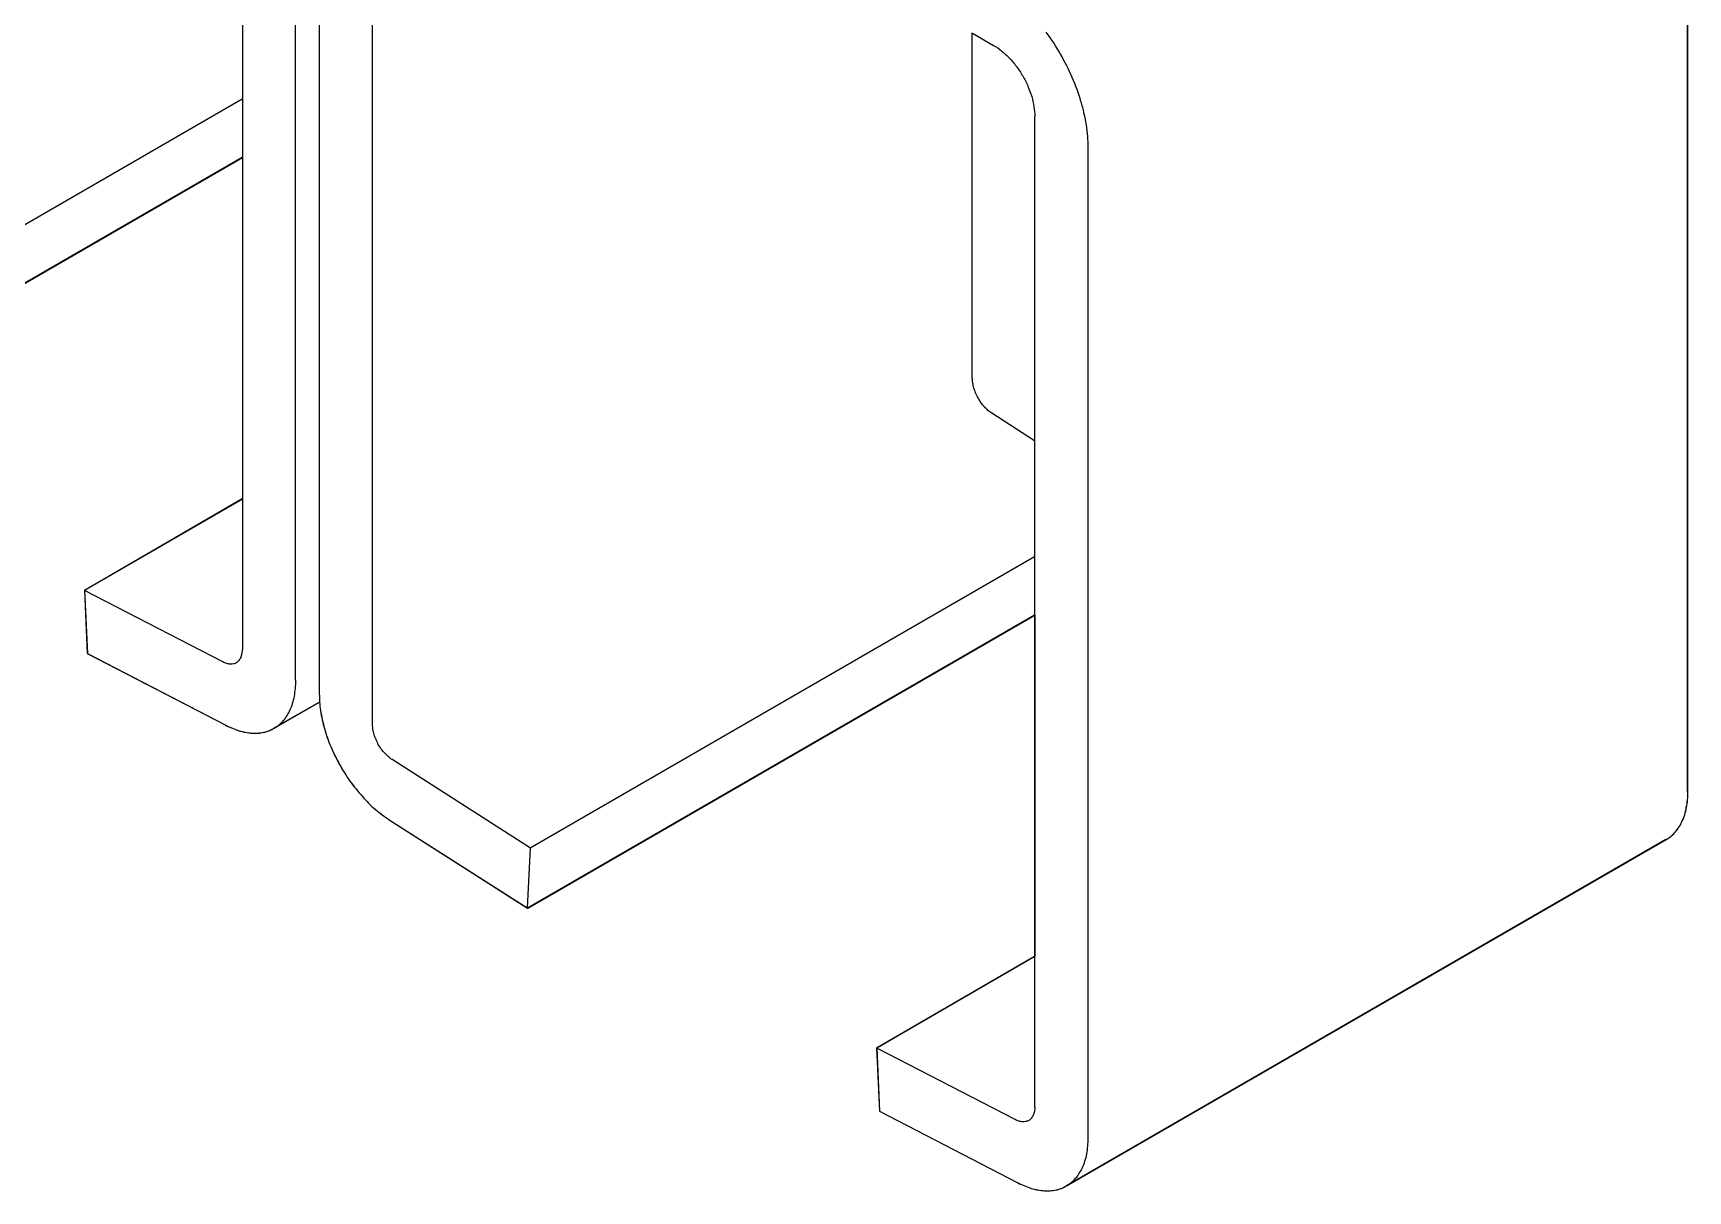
# Model space of a CAD drawing. Extents: x 36 to 576, y 36 to 756.
# Drawn here: x 78.23 to 118.3, y 577.11 to 605.13 of the extents above; entities that cross this region are included whole.
import ezdxf

# ---------------------------------------------------------------- set-up
doc = ezdxf.new("R2010")
doc.units = 0
doc.layers.add('51h-51hbc-double-box-rail-bracket_techdrawing', color=7, linetype='CONTINUOUS')

msp = doc.modelspace()

# ---------------------------------------------------------------- linework, layer by layer
at = {"layer": '51h-51hbc-double-box-rail-bracket_techdrawing', "color": 1}
for points in [[(83.296998, 614.188985), (83.296998, 590.210985)], [(84.586998, 589.468985), (84.586998, 613.446985)], [(85.156998, 613.116985), (85.156998, 589.139985)], [(86.446998, 588.396985), (86.446998, 612.366985)], [(118.297997, 586.776985), (118.297997, 610.754985)], [(118.302997, 586.775985), (118.302997, 610.753985)], [(100.973997, 596.781985), (100.973997, 605.136985)], [(100.975997, 605.128985), (101.485997, 604.835985)], [(83.295998, 603.531985), (71.085998, 596.481985)], [(102.480997, 603.111985), (102.480997, 579.134986)], [(103.778997, 578.391986), (103.778997, 602.368985)], [(67.669998, 597.171985), (71.022998, 595.033985), (83.299998, 602.120985), (83.299998, 593.855985), (79.474998, 591.643985), (79.542998, 590.113985), (82.894998, 588.380985)], [(83.295998, 602.121985), (71.018998, 595.034985)], [(102.482997, 595.266985), (101.447997, 595.933985)], [(83.294998, 593.856985), (79.469998, 591.643985)], [(102.479997, 592.453985), (90.269998, 585.403985)], [(79.471998, 591.643985), (79.538998, 590.113985)], [(82.826998, 589.911985), (79.474998, 591.643985)], [(86.855998, 586.093985), (90.207998, 583.955985), (102.484997, 591.043985), (102.484997, 582.778985), (98.659998, 580.565985), (98.727998, 579.035986), (102.079997, 577.303986)], [(102.479997, 591.043985), (90.202998, 583.955985)], [(79.541998, 590.113985), (82.894998, 588.381985)], [(85.169998, 588.943985), (85.161998, 588.935985), (84.059998, 588.305985)], [(84.064998, 588.305985), (85.167998, 588.935985)], [(83.527998, 588.186985), (83.670998, 588.186985)], [(83.532998, 588.185985), (83.674998, 588.185985)], [(90.273998, 585.403985), (86.920998, 587.548985)], [(86.853998, 586.093985), (90.205998, 583.955985)], [(117.772997, 585.613985), (103.252997, 577.228986)], [(103.257997, 577.228986), (117.777997, 585.613985)], [(90.203998, 583.956985), (90.271998, 585.404985)], [(102.479997, 582.778985), (98.654998, 580.566985)], [(98.655998, 580.566985), (98.723998, 579.036986)], [(102.011997, 578.833986), (98.659998, 580.566985)], [(98.726998, 579.036986), (102.078997, 577.303986)], [(102.717997, 577.108986), (102.859997, 577.108986)], [(102.717997, 577.108986), (102.860997, 577.108986)]]:
    msp.add_lwpolyline(points, dxfattribs=at)
at = {"layer": '51h-51hbc-double-box-rail-bracket_techdrawing', "color": 7}
for points in [[(118.302997, 586.775985), (118.302997, 610.753985)], [(67.669998, 597.171985), (71.022998, 595.033985), (83.299998, 602.120985), (83.299998, 593.855985), (79.474998, 591.643985), (79.542998, 590.113985), (82.894998, 588.380985)], [(86.855998, 586.093985), (90.207998, 583.955985), (102.484997, 591.043985), (102.484997, 582.778985), (98.659998, 580.565985), (98.727998, 579.035986), (102.079997, 577.303986)], [(84.064998, 588.305985), (85.167998, 588.935985)], [(83.532998, 588.185985), (83.674998, 588.185985)], [(103.257997, 577.228986), (117.777997, 585.613985)], [(102.717997, 577.108986), (102.859997, 577.108986)]]:
    msp.add_lwpolyline(points, dxfattribs=at)
at = {"layer": '51h-51hbc-double-box-rail-bracket_techdrawing', "color": 1}
for points in [[(103.108997, 604.626985), (103.003997, 604.806985), (102.890997, 604.985985), (102.763997, 605.151985)], [(101.488997, 604.836985), (101.556997, 604.798985), (101.623997, 604.754985), (101.683997, 604.701985)], [(101.683997, 604.701985), (101.750997, 604.649985), (101.810997, 604.589985), (101.871997, 604.529985)], [(101.871997, 604.529985), (101.931997, 604.469985), (101.991997, 604.393985), (102.043997, 604.326985)], [(103.393997, 604.055985), (103.310997, 604.251985), (103.213997, 604.438985), (103.108997, 604.626985)], [(102.043997, 604.326985), (102.095997, 604.251985), (102.148997, 604.176985), (102.193997, 604.094985)], [(102.193997, 604.094985), (102.238997, 604.018985), (102.283997, 603.936985), (102.321997, 603.846985)], [(103.603997, 603.478985), (103.551997, 603.673985), (103.476997, 603.868985), (103.393997, 604.055985)], [(102.321997, 603.846985), (102.351997, 603.764985), (102.388997, 603.681985), (102.411997, 603.599985)], [(102.411997, 603.599985), (102.433997, 603.516985), (102.455997, 603.434985), (102.463997, 603.351985)], [(102.463997, 603.351985), (102.478997, 603.268985), (102.485997, 603.194985), (102.485997, 603.111985)], [(103.678997, 603.193985), (103.663997, 603.283985), (103.633997, 603.381985), (103.603997, 603.478985)], [(103.738997, 602.908985), (103.723997, 602.998985), (103.700997, 603.096985), (103.678997, 603.193985)], [(103.768997, 602.631985), (103.761997, 602.721985), (103.753997, 602.818985), (103.738997, 602.908985)], [(103.783997, 602.368985), (103.783997, 602.451985), (103.776997, 602.541985), (103.768997, 602.631985)], [(100.985997, 596.661985), (100.978997, 596.698985), (100.978997, 596.735985), (100.978997, 596.781985)], [(101.008997, 596.541985), (101.000997, 596.585985), (100.993997, 596.623985), (100.985997, 596.661985)], [(101.053997, 596.421985), (101.038997, 596.458985), (101.023997, 596.503985), (101.008997, 596.541985)], [(101.113997, 596.300985), (101.090997, 596.338985), (101.068997, 596.383985), (101.053997, 596.421985)], [(101.180997, 596.188985), (101.158997, 596.226985), (101.135997, 596.263985), (101.113997, 596.300985)], [(101.263997, 596.091985), (101.233997, 596.120985), (101.210997, 596.150985), (101.180997, 596.188985)], [(101.353997, 596.001985), (101.323997, 596.031985), (101.293997, 596.053985), (101.263997, 596.091985)], [(101.450997, 595.933985), (101.413997, 595.948985), (101.383997, 595.978985), (101.353997, 596.001985)], [(82.917998, 589.873985), (82.887998, 589.880985), (82.857998, 589.895985), (82.827998, 589.910985)], [(83.181998, 589.911985), (83.166998, 589.904985), (83.159998, 589.896985), (83.144998, 589.889985)], [(83.211998, 589.941985), (83.196998, 589.934985), (83.189998, 589.926985), (83.181998, 589.911985)], [(83.256998, 590.016985), (83.241998, 589.986985), (83.226998, 589.964985), (83.211998, 589.941985)], [(83.279998, 590.106985), (83.279998, 590.076985), (83.264998, 590.046985), (83.256998, 590.016985)], [(83.294998, 590.211985), (83.294998, 590.181985), (83.286998, 590.143985), (83.279998, 590.106985)], [(83.000998, 589.858985), (82.970998, 589.858985), (82.948998, 589.865985), (82.917998, 589.873985)], [(83.082998, 589.865985), (83.052998, 589.858985), (83.030998, 589.858985), (83.000998, 589.858985)], [(83.120998, 589.873985), (83.105998, 589.873985), (83.097998, 589.865985), (83.082998, 589.865985)], [(83.150998, 589.888985), (83.142998, 589.880985), (83.127998, 589.880985), (83.120998, 589.873985)], [(84.559998, 589.079985), (84.567998, 589.146985), (84.574998, 589.206985), (84.582998, 589.266985)], [(84.582998, 589.266985), (84.589998, 589.333985), (84.589998, 589.401985), (84.589998, 589.469985)], [(85.160998, 589.138985), (85.160998, 589.070985), (85.160998, 589.003985), (85.167998, 588.935985)], [(84.379998, 588.613985), (84.409998, 588.659985), (84.432998, 588.704985), (84.454998, 588.756985)], [(84.454998, 588.756985), (84.477998, 588.801985), (84.499998, 588.854985), (84.514998, 588.906985)], [(84.514998, 588.906985), (84.529998, 588.966985), (84.544998, 589.026985), (84.559998, 589.079985)], [(85.167998, 588.935985), (85.167998, 588.868985), (85.182998, 588.800985), (85.189998, 588.733985)], [(85.167998, 588.935985), (85.167998, 588.868985), (85.183998, 588.800985), (85.190998, 588.733985)], [(85.189998, 588.733985), (85.212998, 588.583985), (85.242998, 588.440985), (85.287998, 588.298985)], [(85.190998, 588.733985), (85.213998, 588.583985), (85.243998, 588.440985), (85.288998, 588.298985)], [(82.890998, 588.381985), (82.943998, 588.351985), (82.995998, 588.329985), (83.055998, 588.306985)], [(82.894998, 588.380985), (82.947998, 588.350985), (82.999998, 588.328985), (83.059998, 588.305985)], [(83.055998, 588.306985), (83.107998, 588.283985), (83.160998, 588.261985), (83.212998, 588.246985)], [(83.059998, 588.305985), (83.112998, 588.283985), (83.165998, 588.260985), (83.217998, 588.245985)], [(83.940998, 588.246985), (83.985998, 588.261985), (84.022998, 588.283985), (84.060998, 588.306985)], [(83.944998, 588.245985), (83.989998, 588.260985), (84.027998, 588.283985), (84.064998, 588.305985)], [(84.064998, 588.306985), (84.109998, 588.329985), (84.147998, 588.359985), (84.184998, 588.389985)], [(84.184998, 588.389985), (84.222998, 588.419985), (84.259998, 588.456985), (84.289998, 588.493985)], [(84.289998, 588.493985), (84.326998, 588.531985), (84.356998, 588.569985), (84.379998, 588.613985)], [(85.287998, 588.298985), (85.324998, 588.148985), (85.377998, 588.005985), (85.437998, 587.863985)], [(85.288998, 588.298985), (85.325998, 588.148985), (85.377998, 588.005985), (85.437998, 587.863985)], [(86.458998, 588.276985), (86.458998, 588.313985), (86.450998, 588.351985), (86.450998, 588.396985)], [(83.212998, 588.246985), (83.265998, 588.231985), (83.318998, 588.216985), (83.370998, 588.208985)], [(83.217998, 588.245985), (83.269998, 588.230985), (83.322998, 588.215985), (83.374998, 588.208985)], [(83.370998, 588.208985), (83.423998, 588.201985), (83.475998, 588.194985), (83.527998, 588.186985)], [(83.374998, 588.208985), (83.427998, 588.200985), (83.479998, 588.193985), (83.532998, 588.185985)], [(83.670998, 588.186985), (83.715998, 588.194985), (83.768998, 588.201985), (83.813998, 588.208985)], [(83.674998, 588.185985), (83.719998, 588.193985), (83.772998, 588.200985), (83.817998, 588.208985)], [(83.813998, 588.208985), (83.857998, 588.216985), (83.902998, 588.231985), (83.940998, 588.246985)], [(83.817998, 588.208985), (83.862998, 588.215985), (83.907998, 588.230985), (83.944998, 588.245985)], [(86.488998, 588.156985), (86.473998, 588.201985), (86.465998, 588.238985), (86.458998, 588.276985)], [(86.533998, 588.036985), (86.511998, 588.073985), (86.503998, 588.118985), (86.488998, 588.156985)], [(86.586998, 587.916985), (86.571998, 587.953985), (86.548998, 587.998985), (86.533998, 588.036985)], [(86.661998, 587.803985), (86.638998, 587.841985), (86.608998, 587.878985), (86.586998, 587.916985)], [(85.437998, 587.863985), (85.504998, 587.713985), (85.572998, 587.570985), (85.647998, 587.428985)], [(85.437998, 587.863985), (85.505998, 587.713985), (85.573998, 587.570985), (85.648998, 587.428985)], [(86.743998, 587.706985), (86.713998, 587.735985), (86.683998, 587.773985), (86.661998, 587.803985)], [(86.833998, 587.616985), (86.795998, 587.646985), (86.773998, 587.676985), (86.743998, 587.706985)], [(86.923998, 587.548985), (86.893998, 587.563985), (86.863998, 587.593985), (86.833998, 587.616985)], [(85.647998, 587.428985), (85.729998, 587.293985), (85.812998, 587.158985), (85.902998, 587.023985)], [(85.648998, 587.428985), (85.730998, 587.293985), (85.812998, 587.158985), (85.902998, 587.023985)], [(85.902998, 587.023985), (85.999998, 586.895985), (86.097998, 586.775985), (86.202998, 586.655985)], [(85.902998, 587.023985), (86.000998, 586.895985), (86.097998, 586.775985), (86.202998, 586.655985)], [(118.294997, 586.573985), (118.302997, 586.641985), (118.302997, 586.708985), (118.302997, 586.775985)], [(118.296997, 586.573985), (118.303997, 586.641985), (118.303997, 586.708985), (118.303997, 586.776985)], [(86.202998, 586.655985), (86.299998, 586.550985), (86.404998, 586.438985), (86.517998, 586.340985)], [(86.202998, 586.655985), (86.300998, 586.550985), (86.405998, 586.438985), (86.517998, 586.340985)], [(86.517998, 586.340985), (86.577998, 586.296985), (86.629998, 586.250985), (86.689998, 586.205985)], [(86.517998, 586.340985), (86.577998, 586.296985), (86.630998, 586.250985), (86.690998, 586.205985)], [(118.227997, 586.213985), (118.242997, 586.273985), (118.257997, 586.333985), (118.264997, 586.385985)], [(118.228997, 586.213985), (118.243997, 586.273985), (118.258997, 586.333985), (118.266997, 586.386985)], [(118.264997, 586.385985), (118.279997, 586.453985), (118.287997, 586.513985), (118.294997, 586.573985)], [(118.266997, 586.386985), (118.281997, 586.453985), (118.288997, 586.513985), (118.296997, 586.573985)], [(86.689998, 586.205985), (86.742998, 586.168985), (86.794998, 586.130985), (86.855998, 586.093985)], [(86.690998, 586.205985), (86.743998, 586.168985), (86.795998, 586.130985), (86.855998, 586.093985)], [(118.002997, 585.800985), (118.032997, 585.838985), (118.062997, 585.875985), (118.092997, 585.921985)], [(118.003997, 585.800985), (118.033997, 585.838985), (118.063997, 585.876985), (118.093997, 585.921985)], [(118.092997, 585.921985), (118.122997, 585.965985), (118.144997, 586.010985), (118.167997, 586.063985)], [(118.093997, 585.921985), (118.123997, 585.966985), (118.146997, 586.011985), (118.168997, 586.063985)], [(118.167997, 586.063985), (118.189997, 586.108985), (118.212997, 586.160985), (118.227997, 586.213985)], [(118.168997, 586.063985), (118.191997, 586.108985), (118.213997, 586.161985), (118.228997, 586.213985)], [(117.777997, 585.613985), (117.822997, 585.635985), (117.859997, 585.665985), (117.897997, 585.695985)], [(117.778997, 585.613985), (117.823997, 585.636985), (117.861997, 585.666985), (117.898997, 585.696985)], [(117.897997, 585.695985), (117.934997, 585.725985), (117.964997, 585.763985), (118.002997, 585.800985)], [(117.898997, 585.696985), (117.936997, 585.726985), (117.965997, 585.763985), (118.003997, 585.800985)], [(102.485997, 579.133986), (102.485997, 579.103986), (102.485997, 579.065986), (102.478997, 579.028986)], [(102.103997, 578.796986), (102.073997, 578.803986), (102.043997, 578.819986), (102.013997, 578.833986)], [(102.193997, 578.781986), (102.163997, 578.781986), (102.133997, 578.789986), (102.103997, 578.796986)], [(102.268997, 578.789986), (102.246997, 578.781986), (102.215997, 578.781986), (102.193997, 578.781986)], [(102.306997, 578.796986), (102.298997, 578.796986), (102.283997, 578.789986), (102.268997, 578.789986)], [(102.343997, 578.811986), (102.328997, 578.811986), (102.321997, 578.803986), (102.306997, 578.796986)], [(102.372997, 578.833986), (102.365997, 578.826986), (102.350997, 578.818986), (102.342997, 578.810986)], [(102.402997, 578.863986), (102.395997, 578.856986), (102.380997, 578.848986), (102.372997, 578.833986)], [(102.448997, 578.938986), (102.433997, 578.908986), (102.418997, 578.886986), (102.402997, 578.863986)], [(102.478997, 579.028986), (102.470997, 578.998986), (102.463997, 578.968986), (102.448997, 578.938986)], [(103.768997, 578.188986), (103.776997, 578.255986), (103.783997, 578.323986), (103.783997, 578.391986)], [(103.700997, 577.828986), (103.723997, 577.888986), (103.738997, 577.948986), (103.746997, 578.000986)], [(103.746997, 578.000986), (103.761997, 578.068986), (103.768997, 578.128986), (103.768997, 578.188986)], [(103.475997, 577.415986), (103.513997, 577.453986), (103.543997, 577.490986), (103.565997, 577.535986)], [(103.565997, 577.535986), (103.595997, 577.580986), (103.625997, 577.625986), (103.640997, 577.678986)], [(103.640997, 577.678986), (103.670997, 577.723986), (103.685997, 577.775986), (103.700997, 577.828986)], [(102.079997, 577.303986), (102.132997, 577.273986), (102.192997, 577.250986), (102.245997, 577.228986)], [(102.080997, 577.303986), (102.133997, 577.273986), (102.193997, 577.251986), (102.245997, 577.228986)], [(102.245997, 577.228986), (102.297997, 577.205986), (102.349997, 577.183986), (102.402997, 577.168986)], [(102.245997, 577.228986), (102.297997, 577.205986), (102.350997, 577.183986), (102.402997, 577.168986)], [(102.402997, 577.168986), (102.454997, 577.153986), (102.507997, 577.138986), (102.559997, 577.130986)], [(102.402997, 577.168986), (102.455997, 577.153986), (102.508997, 577.138986), (102.560997, 577.131986)], [(102.559997, 577.130986), (102.612997, 577.123986), (102.665997, 577.115986), (102.717997, 577.108986)], [(102.560997, 577.131986), (102.613997, 577.123986), (102.665997, 577.116986), (102.717997, 577.108986)], [(102.859997, 577.108986), (102.912997, 577.115986), (102.957997, 577.123986), (103.002997, 577.130986)], [(102.860997, 577.108986), (102.913997, 577.116986), (102.958997, 577.123986), (103.003997, 577.131986)], [(103.002997, 577.130986), (103.047997, 577.138986), (103.092997, 577.153986), (103.129997, 577.168986)], [(103.003997, 577.131986), (103.047997, 577.138986), (103.092997, 577.153986), (103.130997, 577.168986)], [(103.129997, 577.168986), (103.174997, 577.183986), (103.212997, 577.205986), (103.257997, 577.228986)], [(103.130997, 577.168986), (103.175997, 577.183986), (103.213997, 577.205986), (103.258997, 577.228986)], [(103.258997, 577.228986), (103.295997, 577.250986), (103.333997, 577.280986), (103.371997, 577.310986)], [(103.371997, 577.310986), (103.408997, 577.340986), (103.445997, 577.378986), (103.475997, 577.415986)]]:
    msp.add_open_spline(points, degree=3, dxfattribs=at)
at = {"layer": '51h-51hbc-double-box-rail-bracket_techdrawing', "color": 7}
for points in [[(85.167998, 588.935985), (85.167998, 588.868985), (85.182998, 588.800985), (85.189998, 588.733985)], [(85.189998, 588.733985), (85.212998, 588.583985), (85.242998, 588.440985), (85.287998, 588.298985)], [(82.894998, 588.380985), (82.947998, 588.350985), (82.999998, 588.328985), (83.059998, 588.305985)], [(83.059998, 588.305985), (83.112998, 588.283985), (83.165998, 588.260985), (83.217998, 588.245985)], [(83.944998, 588.245985), (83.989998, 588.260985), (84.027998, 588.283985), (84.064998, 588.305985)], [(85.287998, 588.298985), (85.324998, 588.148985), (85.377998, 588.005985), (85.437998, 587.863985)], [(83.217998, 588.245985), (83.269998, 588.230985), (83.322998, 588.215985), (83.374998, 588.208985)], [(83.374998, 588.208985), (83.427998, 588.200985), (83.479998, 588.193985), (83.532998, 588.185985)], [(83.674998, 588.185985), (83.719998, 588.193985), (83.772998, 588.200985), (83.817998, 588.208985)], [(83.817998, 588.208985), (83.862998, 588.215985), (83.907998, 588.230985), (83.944998, 588.245985)], [(85.437998, 587.863985), (85.504998, 587.713985), (85.572998, 587.570985), (85.647998, 587.428985)], [(85.647998, 587.428985), (85.729998, 587.293985), (85.812998, 587.158985), (85.902998, 587.023985)], [(85.902998, 587.023985), (85.999998, 586.895985), (86.097998, 586.775985), (86.202998, 586.655985)], [(118.294997, 586.573985), (118.302997, 586.641985), (118.302997, 586.708985), (118.302997, 586.775985)], [(86.202998, 586.655985), (86.299998, 586.550985), (86.404998, 586.438985), (86.517998, 586.340985)], [(86.517998, 586.340985), (86.577998, 586.296985), (86.629998, 586.250985), (86.689998, 586.205985)], [(118.227997, 586.213985), (118.242997, 586.273985), (118.257997, 586.333985), (118.264997, 586.385985)], [(118.264997, 586.385985), (118.279997, 586.453985), (118.287997, 586.513985), (118.294997, 586.573985)], [(86.689998, 586.205985), (86.742998, 586.168985), (86.794998, 586.130985), (86.855998, 586.093985)], [(118.002997, 585.800985), (118.032997, 585.838985), (118.062997, 585.875985), (118.092997, 585.921985)], [(118.092997, 585.921985), (118.122997, 585.965985), (118.144997, 586.010985), (118.167997, 586.063985)], [(118.167997, 586.063985), (118.189997, 586.108985), (118.212997, 586.160985), (118.227997, 586.213985)], [(117.777997, 585.613985), (117.822997, 585.635985), (117.859997, 585.665985), (117.897997, 585.695985)], [(117.897997, 585.695985), (117.934997, 585.725985), (117.964997, 585.763985), (118.002997, 585.800985)], [(102.079997, 577.303986), (102.132997, 577.273986), (102.192997, 577.250986), (102.245997, 577.228986)], [(102.245997, 577.228986), (102.297997, 577.205986), (102.349997, 577.183986), (102.402997, 577.168986)], [(102.402997, 577.168986), (102.454997, 577.153986), (102.507997, 577.138986), (102.559997, 577.130986)], [(102.559997, 577.130986), (102.612997, 577.123986), (102.665997, 577.115986), (102.717997, 577.108986)], [(102.859997, 577.108986), (102.912997, 577.115986), (102.957997, 577.123986), (103.002997, 577.130986)], [(103.002997, 577.130986), (103.047997, 577.138986), (103.092997, 577.153986), (103.129997, 577.168986)], [(103.129997, 577.168986), (103.174997, 577.183986), (103.212997, 577.205986), (103.257997, 577.228986)]]:
    msp.add_open_spline(points, degree=3, dxfattribs=at)

doc.saveas('drawing.dxf')
